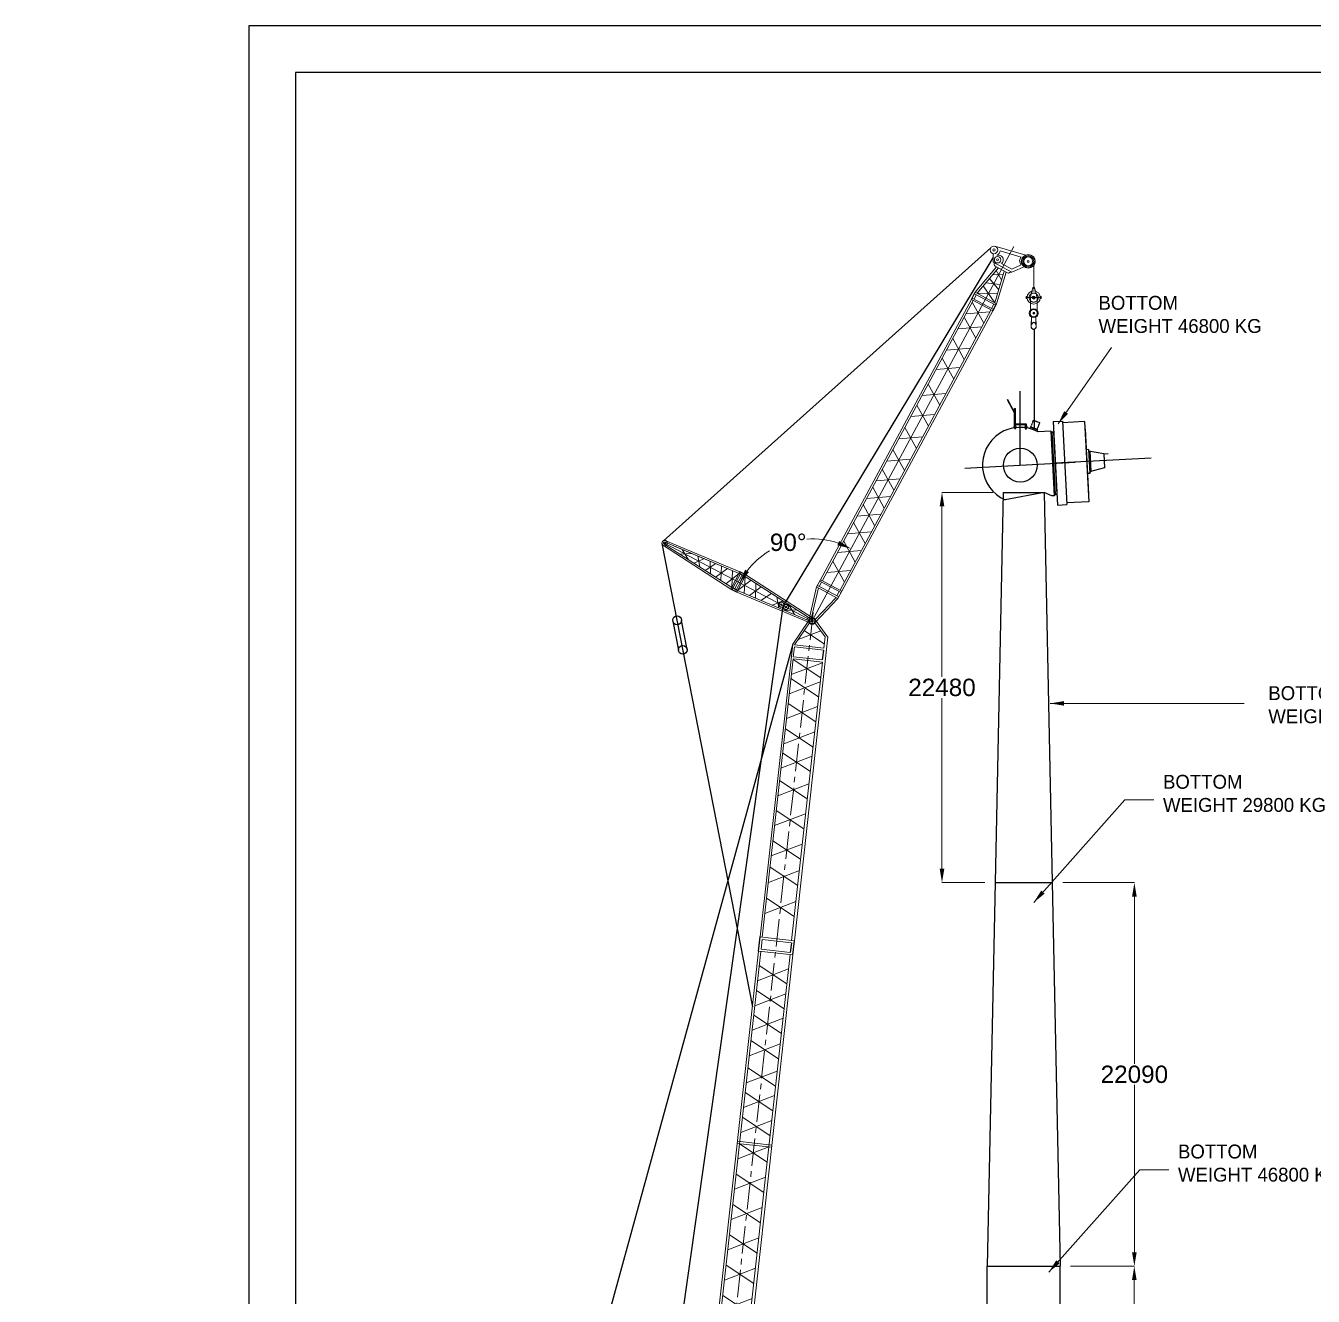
# Model space of a CAD drawing. Header units: millimetres. Extents: x -532461 to 503061443, y -184551 to 137919.
# Drawn here: x -37762 to 36375, y -119306 to -46127 of the extents above; entities that cross this region are included whole.
import ezdxf

# ---------------------------------------------------------------- set-up
doc = ezdxf.new("R2010")
doc.units = ezdxf.units.MM
doc.linetypes.add('CENTER', pattern=[50.8, 31.75, -6.35, 6.35, -6.35])
doc.linetypes.add('HIDDEN', pattern=[9.525, 6.35, -3.175])
doc.styles.get("Standard").update_dxf_attribs({"font": 'arial.ttf'})
doc.styles.add('style1', font='swisscl.ttf')
doc.dimstyles.get("Standard").update_dxf_attribs({"dimtxt": 1000, "dimasz": 800, "dimexe": 0.18, "dimexo": 600, "dimgap": 100, "dimtad": 0, "dimtih": 1, "dimtoh": 1, "dimdec": 0, "dimzin": 0, "dimdsep": 46, "dimtxsty": 'Standard', "dimcen": 0.09, "dimadec": 0, "dimazin": 0, "dimtfac": 1, "dimtdec": 0, "dimtofl": 0, "dimtmove": 0, "dimatfit": 3, "dimfxl": 1, "dimtolj": 1, "dimtzin": 0, "dimlwd": 5, "dimlwe": 5, "dimarcsym": 0})

# ---------------------------------------------------------------- blocks, each defined once
blk = doc.blocks.new('Main boom-73.5mtr')
at = {"color": 7, "linetype": 'CENTER', "lineweight": 5, "ltscale": 50}
blk.add_line((7993, 73557), (12, 105), dxfattribs=at)
at = {"color": 7, "lineweight": 18, "ltscale": 50}
for p, q in [((7746, 73091), (6828, 71732)), ((7786, 72950), (6936, 71693)), ((8104, 72962), (8696, 72158)), ((8131, 73115), (8854, 72131)), ((8625, 71509), (8696, 72158)), ((6861, 71006), (6922, 71564)), ((5105, 54844), (6847, 70877)), ((6794, 54660), (8537, 70694))]:
    blk.add_line(p, q, dxfattribs=at)
at = {"color": 7, "lineweight": 18}
for p, q in [((6954, 54643), (8854, 72131)), ((4982, 54857), (6828, 71732)), ((6861, 71006), (6922, 71564)), ((8612, 71381), (6922, 71564)), ((8625, 71509), (6936, 71693)), ((8537, 70694), (6847, 70877)), ((8551, 70822), (6861, 71006)), ((6954, 54643), (4946, 54861)), ((5030, 54157), (5091, 54715)), ((6719, 53973), (5030, 54157)), ((6781, 54532), (5091, 54715)), ((-232, 7210), (4891, 54042)), ((-67, 7252), (5016, 54029)), ((1623, 7068), (6706, 53845)), ((1776, 6992), (6865, 53828)), ((6865, 53828), (4886, 54043)), ((5675, 42875), (3693, 43090)), ((5661, 42746), (3679, 42962)), ((4047, 29838), (2357, 30021)), ((4078, 29662), (2389, 29845)), ((3972, 29151), (2282, 29335)), ((3986, 29280), (2296, 29463)), ((2552, 15616), (862, 15800)), ((2566, 15745), (876, 15928)), ((2650, 15041), (642, 15259)), ((2477, 14930), (788, 15113)), ((-232, 7210), (-79, 64)), ((1782, 7051), (-226, 7269)), ((1598, 6941), (-69, 7122)), ((-69, 7122), (-49, 6495)), ((95, 47), (1776, 6992)), ((1443, 6333), (1598, 6941)), ((1443, 6333), (-49, 6495)), ((1411, 6207), (-45, 6365)), ((-45, 6365), (31, 4029)), ((836, 3941), (1411, 6207)), ((31, 4029), (844, 3941)), ((36, 3864), (124, 1138)), ((36, 3864), (795, 3782)), ((124, 1138), (795, 3782))]:
    blk.add_line(p, q, dxfattribs=at)
at = {"color": 7, "lineweight": 5}
for p, q in [((7135, 71987), (8448, 72495)), ((7487, 72508), (8650, 71736)), ((6749, 69974), (8534, 70664)), ((6844, 70848), (8439, 69791)), ((6724, 69745), (8319, 68688)), ((6629, 68872), (8414, 69562)), ((6569, 68318), (8164, 67261)), ((6474, 67445), (8259, 68135)), ((6411, 66857), (8005, 65800)), ((6316, 65984), (8100, 66673)), ((6163, 64583), (7948, 65273)), ((6258, 65457), (7853, 64400)), ((6086, 63869), (7680, 62811)), ((5991, 62995), (7775, 63685)), ((5804, 61271), (7588, 61961)), ((5898, 62144), (7493, 61087)), ((5614, 59524), (7398, 60214)), ((5709, 60397), (7303, 59340)), ((5448, 58003), (7233, 58693)), ((5543, 58876), (7138, 57819)), ((5349, 57090), (6944, 56033)), ((5254, 56216), (7039, 56906)), ((4833, 52341), (6617, 53030)), ((4928, 53214), (6523, 52157)), ((4677, 50900), (6461, 51590)), ((4771, 51773), (6366, 50716)), ((4523, 49485), (6307, 50175)), ((4618, 50358), (6212, 49301)), ((4363, 48018), (6148, 48708)), ((4458, 48892), (6053, 47835)), ((4193, 46449), (5977, 47139)), ((4288, 47322), (5882, 46265)), ((4039, 45032), (5823, 45722)), ((4134, 45906), (5728, 44849)), ((3883, 43595), (5667, 44285)), ((3978, 44469), (5572, 43412)), ((3717, 42074), (5502, 42764)), ((3812, 42947), (5407, 41890)), ((3528, 40327), (5312, 41017)), ((3623, 41200), (5217, 40143)), ((3433, 39454), (5027, 38396)), ((3338, 38580), (5122, 39270)), ((3148, 36833), (4932, 37523)), ((3243, 37707), (4837, 36650)), ((2958, 35086), (4742, 35776)), ((3053, 35960), (4648, 34903)), ((2863, 34213), (4458, 33156)), ((2768, 33339), (4553, 34029)), ((2578, 31592), (4363, 32282)), ((2673, 32466), (4268, 31409)), ((2389, 29845), (4173, 30535)), ((2484, 30719), (4078, 29662)), ((2188, 28461), (3972, 29151)), ((2282, 29335), (3877, 28278)), ((2093, 27588), (3687, 26531)), ((1998, 26714), (3782, 27404)), ((1808, 24967), (3592, 25657)), ((1903, 25841), (3497, 24784)), ((1731, 23789), (3325, 22732)), ((1636, 22916), (3420, 23606)), ((1446, 21169), (3230, 21859)), ((1541, 22043), (3135, 20985)), ((1256, 19422), (3040, 20112)), ((1351, 20296), (2945, 19239)), ((1161, 18549), (2756, 17492)), ((1066, 17675), (2851, 18365)), ((876, 15928), (2661, 16618)), ((971, 16802), (2566, 15745)), ((693, 14240), (2477, 14930)), ((788, 15113), (2382, 14056)), ((598, 13366), (2192, 12309)), ((503, 12493), (2287, 13183)), ((313, 10746), (2098, 11436)), ((408, 11619), (2003, 10562)), ((119, 8960), (1903, 9650)), ((214, 9833), (1809, 8776)), ((-67, 7252), (1718, 7942)), ((28, 8125), (1623, 7068))]:
    blk.add_line(p, q, dxfattribs=at)
at = {"color": 7, "ltscale": 50}
blk.add_line((8551, 70822), (8611, 71381), dxfattribs=at)
at = {"color": 7, "lineweight": 13}
for p, q in [((8771, 71363), (8771, 71363)), ((8785, 71492), (8785, 71492))]:
    blk.add_line(p, q, dxfattribs=at)
for p, q in [((4891, 54042), (4982, 54857)), ((6781, 54532), (6719, 53973)), ((6865, 53828), (6954, 54643))]:
    blk.add_line(p, q)
at = {"color": 7, "lineweight": 18, "ltscale": 50}
for centre, radius in [((7940, 73070), 196), ((7940, 73070), 157), ((7940, 73070), 157), ((0, 0), 74), ((0, 0), 43.9)]:
    blk.add_circle(centre, radius, dxfattribs=at)
at = {"color": 7, "lineweight": 18}
blk.add_circle((7940, 73070), 62.4, dxfattribs=at)
blk.add_circle((7940, 73070), 62.4, dxfattribs=at)
blk.add_circle((7940, 73070), 62.4, dxfattribs=at)
blk.add_circle((7940, 73070), 62.4, dxfattribs=at)
at = {"color": 7, "linetype": 'HIDDEN', "lineweight": 18, "ltscale": 1500}
for radius in [62.4, 62.4, 49.9, 49.9]:
    blk.add_circle((7940, 73070), radius, dxfattribs=at)
blk.add_circle((0, 0), 106)
blk = doc.blocks.new('luff-24.5mtr')
at = {"color": 7, "linetype": 'CENTER', "lineweight": 5, "ltscale": 2500}
blk.add_line((0, 0), (11719, 21515), dxfattribs=at)
at = {"color": 7, "lineweight": 18, "ltscale": 50}
for p, q in [((10626, 21529), (12414, 21011)), ((10524, 20610), (10526, 21100)), ((10925, 21260), (12144, 20892)), ((9491, 18881), (10720, 20334)), ((9594, 18824), (10824, 20278)), ((10524, 20610), (11606, 20021)), ((10610, 18270), (11165, 20092)), ((10634, 20381), (11354, 19988)), ((10714, 18214), (11268, 20035)), ((11005, 20521), (11598, 20199)), ((11598, 20199), (12141, 20453)), ((11606, 20021), (12389, 20378)), ((9309, 18548), (10534, 17883)), ((9548, 18740), (9413, 18492)), ((9445, 18796), (10668, 18130)), ((9491, 18881), (10714, 18214)), ((9263, 18463), (498, 2371)), ((9367, 18407), (601, 2314)), ((10384, 17855), (1618, 1760)), ((10488, 17799), (1722, 1704)), ((9263, 18463), (10488, 17799)), ((10551, 18195), (10417, 17947)), ((271, 1954), (498, 2371)), ((421, 1982), (555, 2230)), ((452, 2286), (1676, 1620)), ((498, 2371), (1722, 1704)), ((271, 1954), (-172, 93)), ((375, 1898), (-31, 193)), ((271, 1954), (1495, 1288)), ((317, 2038), (1541, 1372)), ((1437, 1428), (1572, 1676)), ((1495, 1288), (1722, 1704)), ((1581, 1671), (1581, 1671)), ((1495, 1288), (172, -94)), ((1392, 1345), (179, 79)), ((1400, 1339), (1400, 1339))]:
    blk.add_line(p, q, dxfattribs=at)
at = {"color": 7, "lineweight": 5, "ltscale": 50}
for p, q in [((11010, 19585), (10693, 20123)), ((10102, 19425), (10933, 19330)), ((10840, 19024), (10309, 19669)), ((10482, 19873), (11105, 19898)), ((9594, 18824), (10770, 18794)), ((10610, 18270), (9948, 19242)), ((9308, 18303), (9967, 17090)), ((8842, 17447), (9501, 16234)), ((10326, 17751), (8950, 17642)), ((9860, 16895), (8484, 16786)), ((9193, 15670), (7817, 15561)), ((8175, 16222), (8834, 15009)), ((7566, 15104), (8225, 13891)), ((8584, 14552), (7208, 14443)), ((6751, 13607), (7410, 12394)), ((7768, 13055), (6392, 12946)), ((6091, 12396), (6750, 11183)), ((7109, 11844), (5733, 11735)), ((6412, 10564), (5036, 10455)), ((5394, 11116), (6053, 9903)), ((4703, 9847), (5362, 8634)), ((5720, 9295), (4344, 9186)), ((5103, 8161), (3727, 8052)), ((4085, 8713), (4744, 7501)), ((3530, 7694), (4189, 6481)), ((2966, 6683), (3625, 5470)), ((4547, 7142), (3171, 7033)), ((3984, 6131), (2608, 6022)), ((2420, 5653), (3077, 4439)), ((1840, 4588), (2497, 3374)), ((3428, 5106), (2052, 4997)), ((2857, 4035), (1480, 3928)), ((1212, 3436), (1869, 2222)), ((2229, 2882), (853, 2775))]:
    blk.add_line(p, q, dxfattribs=at)
at = {"color": 7, "lineweight": 5}
for p, q in [((10754, 19888), (10743, 19886)), ((10028, 18593), (10032, 18583)), ((9847, 18261), (9852, 18250)), ((802, 1660), (813, 1662)), ((985, 1991), (996, 1993))]:
    blk.add_line(p, q, dxfattribs=at)
for p, q in [((9263, 18463), (9491, 18881)), ((10488, 17799), (10714, 18214))]:
    blk.add_line(p, q)
at = {"color": 7, "ltscale": 50}
for p, q in [((10425, 17942), (10426, 17942)), ((10619, 18266), (10619, 18266))]:
    blk.add_line(p, q, dxfattribs=at)
at = {"color": 7}
blk.add_line((2842, 3484), (2841, 3484), dxfattribs=at)
at = {"color": 7, "lineweight": 18, "ltscale": 50}
for centre, radius in [((10573, 21316), 220), ((10573, 21316), 65.3), ((10780, 20744), 183), ((10780, 20744), 57.2), ((12547, 20647), 313), ((12547, 20647), 253), ((12547, 20647), 53.9), ((0, 0), 196), ((0, 0), 157), ((0, 0), 157)]:
    blk.add_circle(centre, radius, dxfattribs=at)
at = {"color": 7, "ltscale": 50}
blk.add_circle((12547, 20647), 388, dxfattribs=at)
at = {"color": 7, "lineweight": 18}
blk.add_circle((0, 0), 62.4, dxfattribs=at)
blk.add_circle((0, 0), 62.4, dxfattribs=at)
blk.add_circle((0, 0), 62.4, dxfattribs=at)
blk.add_circle((0, 0), 62.4, dxfattribs=at)
at = {"color": 7, "linetype": 'HIDDEN', "lineweight": 18, "ltscale": 1500}
for radius in [62.4, 62.4, 49.9, 49.9]:
    blk.add_circle((0, 0), radius, dxfattribs=at)
at = {"color": 7, "lineweight": 18, "ltscale": 50}
for centre, radius, start, end in [((10573, 21316), 357, 299.03715, 351.06727), ((10830, 20738), 279, 309.03584, 107.46167), ((12360, 20671), 309, 134.23541, 224.94796), ((10477, 20508), 113, 345.45878, 65.16578), ((10686, 20467), 100, 172.53653, 238.88792), ((11546, 19926), 113, 57.6826, 137.3896), ((11398, 20079), 100, 243.96046, 310.31186)]:
    blk.add_arc(centre, radius, start, end, dxfattribs=at)
blk = doc.blocks.new('fly mast')
at = {"color": 7, "lineweight": 18, "ltscale": 50}
for p, q in [((-4766, 1577), (-8788, 3867)), ((-4727, 1663), (-8749, 3953)), ((-4340, 2505), (-8697, 4066)), ((-4301, 2590), (-8657, 4152)), ((-4340, 2505), (-8198, 3887)), ((-4766, 1577), (-4301, 2590)), ((-4697, 1545), (-4231, 2558)), ((-4168, 2425), (-4555, 1584)), ((-4492, 1451), (-4026, 2464)), ((-4422, 1419), (-3956, 2432)), ((-3996, 2346), (-236, 206)), ((-3956, 2432), (65, 142)), ((-4382, 1505), (-310, 45)), ((-4422, 1419), (-65, -142)), ((-310, 45), (-236, 206)), ((-310, 45), (-26, -57)), ((0, 0), (-247, 114)), ((-236, 206), (26, 57))]:
    blk.add_line(p, q, dxfattribs=at)
at = {"color": 7, "linetype": 'CENTER', "lineweight": 5, "ltscale": 2500}
blk.add_line((-273, 126), (-8723, 4009), dxfattribs=at)
at = {"color": 7, "lineweight": 5, "ltscale": 50}
for p, q in [((-7132, 3505), (-7818, 3423)), ((-7304, 3130), (-7689, 3705)), ((-6391, 3240), (-6973, 2942)), ((-6620, 2741), (-6774, 3377)), ((-5715, 2997), (-6300, 2559)), ((-5996, 2386), (-6044, 3115)), ((-5034, 2753), (-5694, 2213)), ((-5367, 2028), (-5387, 2880)), ((-4340, 2505), (-5087, 1868)), ((-4727, 1663), (-4730, 2644)), ((-3996, 2346), (-3992, 1365)), ((-4382, 1505), (-3636, 2141)), ((-3689, 1256), (-3029, 1796)), ((-3356, 1982), (-3335, 1129)), ((-3008, 1012), (-2423, 1451)), ((-2332, 770), (-1749, 1067)), ((-2102, 1268), (-1949, 633)), ((-1418, 879), (-1034, 305)), ((-1591, 504), (-904, 586))]:
    blk.add_line(p, q, dxfattribs=at)
at = {"color": 7, "ltscale": 50}
for p, q in [((-3996, 2346), (-4340, 2505)), ((-3956, 2432), (-4301, 2590)), ((-4267, 2480), (-4267, 2480)), ((-3992, 2353), (-3992, 2354)), ((-4422, 1419), (-4766, 1577)), ((-4382, 1505), (-4727, 1663))]:
    blk.add_line(p, q, dxfattribs=at)
at = {"color": 7, "lineweight": 5}
for p, q in [((-4490, 1987), (-4492, 1996)), ((-4215, 1861), (-4217, 1870))]:
    blk.add_line(p, q, dxfattribs=at)
at = {"color": 7}
blk.add_line((-2935, 2079), (-2935, 2079), dxfattribs=at)
at = {"color": 7, "lineweight": 18, "ltscale": 50}
for centre, radius in [((-8723, 4009), 157), ((-1814, 834), 151), ((-1814, 834), 139), ((-1814, 834), 39.4), ((-1548, 712), 151), ((-1548, 712), 139), ((-1548, 712), 39.4), ((0, 0), 196), ((0, 0), 157), ((0, 0), 157)]:
    blk.add_circle(centre, radius, dxfattribs=at)
at = {"color": 7, "lineweight": 18}
for centre in [(-8723, 4009), (-8723, 4009), (0, 0), (0, 0), (0, 0), (0, 0)]:
    blk.add_circle(centre, 62.4, dxfattribs=at)
at = {"color": 7, "linetype": 'HIDDEN', "lineweight": 18, "ltscale": 1500}
for centre, radius in [((-8723, 4009), 62.4), ((-8723, 4009), 49.9), ((0, 0), 62.4), ((0, 0), 62.4), ((0, 0), 49.9), ((0, 0), 49.9)]:
    blk.add_circle(centre, radius, dxfattribs=at)
blk = doc.blocks.new('*D36')
at = {"color": 0, "lineweight": 5, "transparency": 16777216}
for start, end in [(48.66685, 77.41075), (6.28746, 35.69428)]:
    blk.add_arc((-835, -156054), 7294, start, end, dxfattribs=at)
at = {"color": 0, "transparency": 16777216}
for points in [[(733, -149067), (777, -148804), (-34, -148804)], [(6548, -155248), (6282, -155263), (6459, -156054)]]:
    blk.add_solid(points, dxfattribs=at)
at = {"layer": 'Defpoints', "color": 0, "transparency": 16777216}
for p in [(7573, -79919), (5611, -152641), (-537, -153357), (-17669, -156054), (9692, -156054)]:
    blk.add_point(p, dxfattribs=at)
at = {"color": 0, "transparency": 16777216, "insert": (4598, -151188), "char_height": 1000, "attachment_point": 5}
blk.add_mtext('\\A1;84°', dxfattribs=at)
blk = doc.blocks.new('*D37')
at = {"color": 0, "lineweight": 5, "transparency": 16777216}
for start, end in [(71.42016, 93.59206), (121.34859, 142.46916)]:
    blk.add_arc((7519, -80406), 4724, start, end, dxfattribs=at)
at = {"color": 0, "transparency": 16777216}
for points in [[(9077, -75806), (8971, -76050), (9758, -76246)], [(3885, -77600), (3660, -77456), (3341, -78201)]]:
    blk.add_solid(points, dxfattribs=at)
at = {"layer": 'Defpoints', "color": 0, "transparency": 16777216}
for p in [(19132, -58833), (-972, -75926), (7365, -75684), (7253, -80266), (7519, -80406)]:
    blk.add_point(p, dxfattribs=at)
at = {"color": 0, "transparency": 16777216, "insert": (6142, -75887), "char_height": 1000, "attachment_point": 5}
blk.add_mtext('\\A1;90°', dxfattribs=at)
blk = doc.blocks.new('*D38')
at = {"color": 0, "lineweight": 5, "transparency": 16777216}
for p, q in [((22402, -117573), (26071, -117573)), ((26071, -118373), (26071, -126222)), ((26071, -135293), (26071, -127443)), ((22402, -136093), (26071, -136093))]:
    blk.add_line(p, q, dxfattribs=at)
at = {"color": 0, "transparency": 16777216}
for points in [[(25937, -118373), (26204, -118373), (26071, -117573)], [(25937, -135293), (26204, -135293), (26071, -136093)]]:
    blk.add_solid(points, dxfattribs=at)
at = {"layer": 'Defpoints', "color": 0, "transparency": 16777216}
for p in [(21802, -117573), (21802, -136093), (26071, -136093)]:
    blk.add_point(p, dxfattribs=at)
at = {"color": 0, "transparency": 16777216, "insert": (26071, -126833), "char_height": 1000, "attachment_point": 5}
blk.add_mtext('\\A1;18520', dxfattribs=at)
blk = doc.blocks.new('*D39')
at = {"color": 0, "lineweight": 5, "transparency": 16777216}
for p, q in [((21950, -95483), (26076, -95483)), ((26076, -96283), (26076, -105917)), ((26076, -116773), (26076, -107138)), ((22402, -117573), (26076, -117573))]:
    blk.add_line(p, q, dxfattribs=at)
at = {"color": 0, "transparency": 16777216}
for points in [[(25942, -96283), (26209, -96283), (26076, -95483)], [(25942, -116773), (26209, -116773), (26076, -117573)]]:
    blk.add_solid(points, dxfattribs=at)
at = {"layer": 'Defpoints', "color": 0, "transparency": 16777216}
for p in [(21350, -95483), (26076, -95483), (21802, -117573)]:
    blk.add_point(p, dxfattribs=at)
at = {"color": 0, "transparency": 16777216, "insert": (26076, -106528), "char_height": 1000, "attachment_point": 5}
blk.add_mtext('\\A1;22090', dxfattribs=at)
blk = doc.blocks.new('*D46')
at = {"color": 0, "lineweight": 5, "transparency": 16777216}
for p, q in [((17916, -73003), (14997, -73003)), ((14997, -73803), (14997, -83632)), ((14997, -94683), (14997, -84853)), ((17455, -95483), (14997, -95483))]:
    blk.add_line(p, q, dxfattribs=at)
at = {"color": 0, "transparency": 16777216}
for points in [[(14864, -73803), (15130, -73803), (14997, -73003)], [(14864, -94683), (15130, -94683), (14997, -95483)]]:
    blk.add_solid(points, dxfattribs=at)
at = {"layer": 'Defpoints', "color": 0, "transparency": 16777216}
for p in [(18516, -73003), (14997, -95483), (18055, -95483)]:
    blk.add_point(p, dxfattribs=at)
at = {"color": 0, "transparency": 16777216, "insert": (14997, -84243), "char_height": 1000, "attachment_point": 5}
blk.add_mtext('\\A1;22480', dxfattribs=at)

msp = doc.modelspace()

# ---------------------------------------------------------------- linework, layer by layer
for p, q in [((-1046.3, -75788.5), (17802, -58918.5)), ((5875.8, -79539.1), (17941.2, -59499.3)), ((20298.9, -63602.1), (20298.9, -69294.6)), ((19491, -71437.1), (19491, -67170.4)), ((18781.7, -67675.4), (18770.2, -67675.4)), ((19180.7, -68425.5), (18770.2, -67675.4)), ((19180.7, -68414.5), (18776.3, -67675.4)), ((19180.7, -68404.5), (18781.7, -67675.4)), ((19180.7, -69214.9), (19180.7, -68182.6)), ((19180.7, -68231.2), (19229.3, -68182.6)), ((19180.7, -68182.6), (19229.3, -68231.2)), ((19180.7, -68182.6), (19229.3, -68182.6)), ((19229.3, -69214.9), (19229.3, -68182.6)), ((19180.7, -68231.2), (19229.3, -68231.2)), ((19180.7, -68816.7), (19229.3, -68768.1)), ((19180.7, -68768.1), (19229.3, -68816.7)), ((19180.7, -68768.1), (19229.3, -68768.1)), ((19180.7, -68816.7), (19229.3, -68816.7)), ((21392.4, -68923.1), (21934.6, -68894.7)), ((21392.4, -68923.1), (21644.7, -73738.5)), ((21934.6, -68894.7), (22187, -73710.1)), ((23213, -68925.9), (21939.8, -68992.6)), ((23213, -68925.9), (23455.1, -73545.5)), ((19854.3, -69074.9), (19180.7, -69074.9)), ((19180.7, -69123.5), (19229.3, -69074.9)), ((19180.7, -69074.9), (19229.3, -69123.5)), ((19805.7, -69123.5), (19180.7, -69123.5)), ((19805.7, -69123.5), (19854.3, -69074.9)), ((19805.7, -69214.9), (19805.7, -69123.5)), ((19813.4, -69269.4), (19813.4, -69294)), ((19830, -69269.4), (19830, -69294)), ((19846.6, -69269.4), (19846.6, -69294)), ((19854.3, -69214.9), (19854.3, -69074.9)), ((20098.2, -69240), (20062.4, -69334.1)), ((20098.2, -69240), (20499.6, -69392.9)), ((20117.9, -69225.6), (20110.7, -69244.7)), ((20114.3, -69235.2), (20490.8, -69378.6)), ((20117.9, -69225.6), (20494.5, -69369.1)), ((20499.6, -69392.9), (20464.9, -69484.1)), ((20494.5, -69369.1), (20487.2, -69388.2)), ((21270.7, -69476.3), (20536.5, -69514.7)), ((21270.7, -69476.3), (21466, -73201.2)), ((21270.7, -69476.3), (21349.7, -69539.1)), ((21424.4, -69535.2), (21349.7, -69539.1)), ((21537.9, -73130.4), (21349.7, -69539.1)), ((21425.1, -69547.4), (21350.3, -69551.4)), ((21424.4, -69535.2), (21612.7, -73126.5)), ((23236.5, -69373.2), (23431.7, -73098.1)), ((27040.5, -71041.4), (21518.6, -71330.8)), ((23432.7, -70539.6), (23297.9, -70546.6)), ((23432.7, -70539.6), (23504.9, -71917.7)), ((23437.7, -70634), (23504.4, -70630.5)), ((24316.6, -70783.6), (23437.7, -70634)), ((23504.4, -70630.5), (23566.7, -71819.8)), ((24316.6, -70783.6), (24573.4, -70770.2)), ((24316.6, -70783.6), (24358.5, -71582.6)), ((16322.3, -71603.2), (22659.8, -71271)), ((16322.3, -71603.2), (22659.8, -71271)), ((24358.5, -71582.6), (23500, -71823.3)), ((23500, -71823.3), (23566.7, -71819.8)), ((23504.9, -71917.7), (23370.2, -71924.7)), ((18515.9, -73002.7), (18054.9, -95482.7)), ((18515.9, -73002.7), (20888.9, -73002.7)), ((20888.9, -73002.7), (18632.9, -73433.4)), ((20888.9, -73002.7), (21349.9, -95482.7)), ((21331.5, -73208.2), (20888.9, -73002.7)), ((21466, -73201.2), (21331.5, -73208.2)), ((21466, -73201.2), (21537.9, -73130.4)), ((21612, -73114.2), (21537.3, -73118.1)), ((21612.7, -73126.5), (21537.9, -73130.4)), ((21644.7, -73738.5), (22187, -73710.1)), ((23455.1, -73545.5), (22181.9, -73612.2)), ((-1126.3, -75951.3), (4079, -102642.4)), ((-4606.5, -153107.7), (5853.3, -79583.3)), ((-505.3, -80427.3), (-183.2, -82098.6)), ((318.2, -82047.1), (-7, -80381.2)), ((6403.8, -81741.8), (-12299.5, -149881.5)), ((18054.9, -95482.7), (17602.4, -117572.7)), ((18054.9, -95482.7), (21349.9, -95482.7)), ((18054.9, -95482.7), (21349.9, -95482.7)), ((18054.9, -95482.7), (21349.9, -95482.7)), ((21349.9, -95482.7), (21802.4, -117572.7)), ((17602.4, -136092.7), (17602.4, -117572.7)), ((17602.4, -117572.7), (21802.4, -117572.7)), ((17602.4, -117572.7), (21802.4, -117572.7)), ((21802.4, -136092.7), (21802.4, -117572.7))]:
    msp.add_line(p, q)
at = {"color": 7, "linetype": 'CENTER', "lineweight": 5, "ltscale": 2500}
msp.add_line((20280, -61247.2), (20280, -59697.2), dxfattribs=at)
at = {"color": 7, "lineweight": 13}
for p, q in [((20086.4, -61785.2), (20177.3, -61419.5)), ((20234.6, -61228.2), (20177.3, -61419.5)), ((20325.3, -61228.2), (20382.7, -61419.5)), ((20382.7, -61419.5), (20473.6, -61785.2)), ((20086.4, -61785.2), (20086.4, -62518.3)), ((20473.6, -61785.2), (20473.6, -62518.3)), ((20160.2, -62910.3), (20160.2, -63167.5)), ((20399.8, -62910.3), (20399.8, -63167.5)), ((20137.8, -63191.5), (20137.8, -63495.7)), ((20422.1, -63191.5), (20422.1, -63495.7))]:
    msp.add_line(p, q, dxfattribs=at)
at = {"color": 7, "linetype": 'CENTER', "lineweight": 13, "ltscale": 300}
msp.add_line((19900.2, -61785.2), (20659.8, -61785.2), dxfattribs=at)
at = {"linetype": 'HIDDEN', "ltscale": 5}
for p, q in [((20123.4, -69227.7), (20268.3, -68847.3)), ((20268.3, -68847.3), (20633.9, -68986.6))]:
    msp.add_line(p, q, dxfattribs=at)
at = {"linetype": 'HIDDEN'}
msp.add_line((20489, -69367), (20633.9, -68986.6), dxfattribs=at)
at = {"color": 7, "ltscale": 50}
for points in [[(-24914.3, -184550.8), (168632.4, -184550.8), (168632.4, -46127.4), (-24914.3, -46127.4)], [(-22230.5, -181867.1), (165948.7, -181867.1), (165948.7, -48811.1), (-22230.5, -48811.1)]]:
    msp.add_lwpolyline(points, close=True, dxfattribs=at)
for points in [[(19268.2, -69214.9), (19141.7, -69214.9), (19141.7, -69269.4), (19268.2, -69269.4)], [(19244.1, -69269.4), (19165.9, -69269.4), (19165.9, -69324.2), (19244.1, -69324.2)], [(19893.3, -69214.9), (19766.8, -69214.9), (19766.8, -69269.4), (19893.3, -69269.4)], [(19869.1, -69294), (19790.9, -69294), (19790.9, -69348.8), (19869.1, -69348.8)]]:
    msp.add_lwpolyline(points, close=True)
at = {"color": 7, "lineweight": 13}
for centre, radius in [((20280, -61785.2), 379.8), ((20280, -61247.2), 47.7), ((20280, -61785.2), 81.8), ((20280, -61785.2), 45.3), ((20280, -61785.2), 18.4), ((20280, -62684.8), 255.4), ((20280, -62682.6), 57.8), ((20280, -62682.6), 28.6)]:
    msp.add_circle(centre, radius, dxfattribs=at)
at = {"color": 7, "linetype": 'HIDDEN', "lineweight": 13, "ltscale": 1000}
msp.add_circle((20280, -61785.2), 261.2, dxfattribs=at)
at = {"color": 7, "lineweight": 13, "ltscale": 50}
msp.add_circle((20280, -62682.6), 206.7, dxfattribs=at)
for centre, radius in [((19506.9, -71436.3), 975), ((-258.9, -80374.5), 252), ((67.5, -82072.8), 252)]:
    msp.add_circle(centre, radius)
at = {"color": 7, "lineweight": 13}
for centre, radius, start, end in [((20280, -61250.7), 50.6, 26.378734, 158.596219), ((19900.2, -61785.2), 65.6, 85.044061, 274.955939), ((19900.2, -61785.2), 37.8, 87.149082, 272.850918), ((19900.2, -61785.2), 19.9, 88.500838, 271.499162), ((20659.8, -61785.2), 65.6, 265.044061, 94.955939), ((20659.8, -61785.2), 37.8, 267.149082, 92.850918), ((20659.8, -61785.2), 19.9, 268.500838, 91.499162)]:
    msp.add_arc(centre, radius, start, end, dxfattribs=at)
for centre, radius, start, end in [((20156, -63198.2), 19.3, 118.237702, 159.743713), ((20322.5, -63397.7), 188.3, 103.033509, 168.642744), ((20280, -63457.6), 147.2, 195.008304, 344.991696), ((20136.6, -63157.9), 25.4, 293.624476, 337.667968), ((20237.5, -63397.7), 188.3, 11.357256, 76.966491), ((20423.3, -63157.9), 25.4, 202.332032, 246.375524), ((20404, -63198.2), 19.3, 20.256287, 61.762298), ((19506.9, -71436.3), 2180, 61.815524, 246.36452)]:
    msp.add_arc(centre, radius, start, end)

# ---------------------------------------------------------------- block references
for name, p, rotation in [('luff-24.5mtr', (7519, -80406.1), 0.2820383782193208), ('fly mast', (7518.9, -80406.1), 356.8682914448574), ('Main boom-73.5mtr', (-549, -153462), 359.8999999999999)]:
    msp.add_blockref(name, p, dxfattribs=dict(rotation=rotation))

# ---------------------------------------------------------------- texts
at = {"color": 7, "ltscale": 50, "char_height": 800, "attachment_point": 4}
for s, insert in [('{\\fVijaya|b0|i0|c0|p34;BOTTOM\\PWEIGHT 46800 KG}', (24009.1, -62759.8)), ('{\\fVijaya|b0|i0|c0|p34;BOTTOM\\PWEIGHT 46800 KG}', (33787.5, -85239.6)), ('{\\fVijaya|b0|i0|c0|p34;BOTTOM\\PWEIGHT 29800 KG}', (27723.1, -90346.3)), ('{\\fVijaya|b0|i0|c0|p34;BOTTOM\\PWEIGHT 46800 KG}', (28586.5, -111642.4))]:
    msp.add_mtext(s, dxfattribs=dict(at, insert=insert))
at = {"color": 7, "linetype": 'CENTER', "ltscale": 50, "insert": (33837.8, -109654.1), "char_height": 1000, "attachment_point": 4, "style": 'style1'}
msp.add_mtext('\\A1; ', dxfattribs=at)

# ---------------------------------------------------------------- dimensions: what is measured, and where the dimension line sits
for base, line1, line2, picture, middle in [((7365.3, -75684.3), ((7519, -80406.2), (19131.8, -58833.2)), ((7253, -80265.7), (-971.7, -75926.2)), '*D37', (6142.1, -75886.9)), ((5611, -152641.1), ((-17668.6, -156054), (9691.7, -156054)), ((7572.8, -79918.6), (-537.2, -153357)), '*D36', (4598.1, -151187.8))]:
    dim = msp.add_angular_dim_2l(base=base, line1=line1, line2=line2, dimstyle='Standard')
    dim.commit()
    dim.dimension.update_dxf_attribs({"geometry": picture, "text_midpoint": middle})
for base, p1, p2, picture, middle in [((14997, -95482.7), (18515.9, -73002.7), (18054.9, -95482.7), '*D46', (14997, -84242.7)), ((26075.8, -95482.7), (21802.4, -117572.7), (21349.9, -95482.7), '*D39', (26075.8, -106527.7)), ((26070.7, -136092.7), (21802.4, -117572.7), (21802.4, -136092.7), '*D38', (26070.7, -126832.7))]:
    dim = msp.add_linear_dim(base=base, p1=p1, p2=p2, angle=90, dimstyle='Standard')
    dim.commit()
    dim.dimension.update_dxf_attribs({"geometry": picture, "text_midpoint": middle})

# ---------------------------------------------------------------- leaders
for points in [[(21685, -69058), (24760, -64657.7)], [(21227.8, -85159.3), (32399.8, -85159.3)]]:
    msp.add_leader(points, dimstyle='Standard')
at = {"color": 7, "linetype": 'ByBlock', "ltscale": 50}
for points in [[(20279.3, -96626), (25521.8, -90719.3), (27186.7, -90719.3)], [(21142.7, -117922.1), (26385.2, -112015.4), (28050.1, -112015.4)]]:
    msp.add_leader(points, dimstyle='Standard', dxfattribs=at)

doc.saveas('drawing.dxf')
